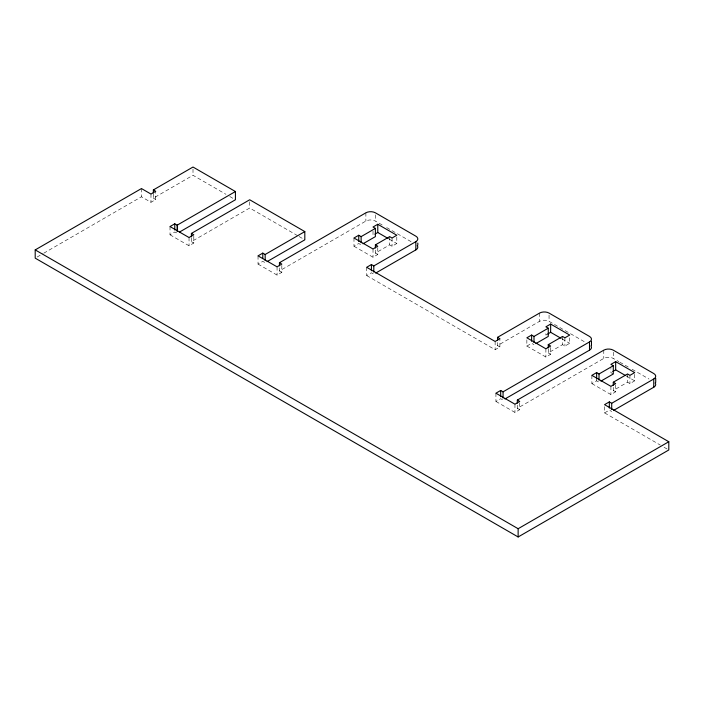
<?xml version="1.0" encoding="UTF-8"?>
<svg xmlns="http://www.w3.org/2000/svg" width="704" height="704" viewBox="0 0 704 704"><rect width="100%" height="100%" fill="white"/><g stroke="black" fill="none" stroke-linecap="round" stroke-linejoin="round"><path stroke-width="0.53" stroke-dasharray="3.52 2.64" d="M37.101 257.048L42.794 253.766M43.736 253.211L141.46 196.794L150.973 202.286L155.734 199.54L155.734 191.303M153.358 194.049L153.358 198.167L193.002 175.278L226.002 194.33M170.007 226.556L170.007 234.793L174.768 232.047L177.487 233.226M191.418 237.547L191.418 241.666L249.7 208.014L298.162 235.99M170.007 234.793L189.042 245.784L193.802 243.038L193.802 234.793M258.034 255.86L258.034 264.097L262.786 261.351L265.17 262.724M279.444 267.872L279.444 270.961L365.878 221.065A6.732 3.881 0 0 1 375.39 221.065L382.914 225.403M258.034 264.097L277.059 275.088L281.82 272.334L281.82 264.097M353.98 238.005L353.98 246.242L358.741 243.496L361.117 244.869M375.39 250.017L375.39 253.106L389.664 244.869L392.049 246.242L396.801 243.496L396.801 235.25M353.98 246.242L373.014 257.233L377.775 254.478L377.775 246.242M366.67 267.3L366.67 275.546L371.43 272.8L373.806 274.173M497.517 342.496L497.517 345.594L539.546 321.323A6.732 3.881 0 0 1 549.058 321.323L585.737 342.505M366.67 275.546L495.132 349.712L499.893 346.966L499.893 338.721M526.856 339.865L526.856 346.051L531.617 343.306L533.993 344.678M547.791 333.96L545.89 335.06L545.89 331.971M548.266 348.797L548.266 352.915L562.54 344.678L564.916 346.051L569.677 343.306L569.677 335.06M526.856 346.051L545.89 357.034L550.642 354.288L550.642 346.051M495.924 393.202L495.924 401.447L500.685 398.702L503.061 400.074M517.334 405.222L517.334 408.311L603.777 358.406A6.732 3.881 0 0 1 613.29 358.406L618.93 361.671M495.924 401.447L514.958 412.43L519.719 409.684L519.719 401.447M591.879 375.346L591.879 383.592L596.64 380.846L599.016 382.219M613.29 387.367L613.29 390.456L627.563 382.219L629.939 383.592L634.7 380.846L634.7 372.601M591.879 383.592L610.914 394.574L615.666 391.829L615.666 383.592M604.569 406.71L604.569 412.887L609.33 410.142L611.706 411.514M386.681 227.577L412.078 242.238M619.872 362.208L628.338 367.101M632.104 369.266L649.026 379.042M389.189 239.096L396.801 243.496M562.065 338.906L569.677 343.306M626.138 375.901L634.7 380.846M613.29 373.974L610.914 372.601L610.914 368.482M375.39 253.106L377.775 254.478M548.266 352.915L550.642 354.288M613.29 390.456L615.666 391.829M497.517 345.594L499.893 346.966M229.777 196.504L235.426 199.769M299.112 236.544L304.814 239.835M604.569 412.887L660.299 445.069M664.074 447.251L668.8 449.979M153.358 198.167L155.734 199.54M279.444 270.961L281.82 272.334M517.334 408.311L519.719 409.684M191.418 241.666L193.802 243.038M629.939 375.346L629.939 383.592M627.563 373.974L627.563 382.219M613.29 352.229L613.29 358.406M610.914 386.338L610.914 394.574M603.777 350.17L603.777 358.406M596.64 378.787L596.64 380.846M564.916 337.806L564.916 346.051M562.54 336.433L562.54 344.678M549.058 315.146L549.058 321.323M545.89 348.797L545.89 357.034M539.546 313.086L539.546 321.323M514.958 404.193L514.958 412.43M495.132 341.466L495.132 349.712M392.049 238.005L392.049 246.242M389.664 236.623L389.664 244.869M375.39 214.878L375.39 221.065M373.014 231.132L373.014 235.25M373.014 248.987L373.014 257.233M365.878 212.819L365.878 221.065M277.059 266.842L277.059 275.088M249.7 201.828L249.7 208.014M193.002 169.101L193.002 175.278M189.042 237.538L189.042 245.784M150.973 194.049L150.973 202.286M141.46 188.558L141.46 196.794"/><path stroke-width="1.06" d="M517.334 403.163L517.334 400.074L603.777 350.17A6.732 3.881 0 0 1 613.29 350.17L653.734 373.516A6.732 3.881 0 0 1 653.734 379.016L611.706 403.278L609.33 401.905L604.569 404.65L668.8 441.734L668.8 449.979L518.135 536.967L35.2 258.148L35.2 249.902L141.46 188.558L150.973 194.049L155.734 191.303L153.358 189.93L153.358 193.019M153.358 189.93L193.002 167.033L235.426 191.532L235.426 199.769L179.388 232.126M235.426 191.532L177.144 225.183L174.768 223.81L170.007 226.556L189.042 237.538L193.802 234.793L191.418 233.42L191.418 236.509M191.418 233.42L249.7 199.769L304.814 231.59L304.814 239.835L267.054 261.633M304.814 231.59L265.17 254.478L262.786 253.106L258.034 255.86L277.059 266.842L281.82 264.097L279.444 262.724L279.444 265.813M279.444 262.724L365.878 212.819A6.732 3.881 0 0 1 375.39 212.819L415.835 236.166A6.732 3.881 0 0 1 415.835 241.666L415.835 249.902L375.672 273.09M363.026 243.769L375.39 236.623L375.39 228.386L361.117 236.623L358.741 235.25L353.98 238.005L373.014 248.987L377.775 246.242L375.39 244.869L375.39 247.958M375.39 244.869L389.664 236.623L392.049 238.005L396.801 235.25L377.775 224.268L373.014 227.014L375.39 228.386M374.915 234.159L377.775 232.505L388.238 238.55M415.835 241.666L373.806 265.927L371.43 264.554L366.67 267.3L495.132 341.466L499.893 338.721L497.517 337.348L497.517 340.437M497.517 337.348L539.546 313.086A6.732 3.881 0 0 1 549.058 313.086L589.503 336.433A6.732 3.881 0 0 1 589.503 341.924L589.503 350.17L504.962 398.974M535.894 343.578L548.266 336.433L548.266 328.196L533.993 336.433L531.617 335.06L526.856 337.806L545.89 348.797L550.642 346.051L548.266 344.678L548.266 347.767M548.266 344.678L562.54 336.433L564.916 337.806L569.677 335.06L550.642 324.069L545.89 326.823L548.266 328.196M547.791 333.96L550.642 332.314L561.114 338.36M589.503 341.924L503.061 391.829L500.685 390.456L495.924 393.202L514.958 404.193L519.719 401.447L517.334 400.074M600.917 381.119L613.29 373.974L613.29 365.737L599.016 373.974L596.64 372.601L591.879 375.346L610.914 386.338L615.666 383.592L613.29 382.219L613.29 385.308M613.29 382.219L627.563 373.974L629.939 375.346L634.7 372.601L615.666 361.618L610.914 364.364L613.29 365.737M612.814 371.501L615.666 369.855L625.187 375.346M613.571 410.441L653.734 387.253A6.732 3.881 0 0 0 655.151 382.967M35.2 249.902L518.135 528.722L668.8 441.734M655.706 378.33L655.706 382.448M653.734 379.016L653.734 387.253M615.666 361.618L615.666 369.855M611.706 403.278L611.706 409.455M609.33 401.905L609.33 408.082M599.016 373.974L599.016 380.16M596.64 372.601L596.64 378.787M591.474 341.238L591.474 345.365M550.642 324.069L550.642 332.314M533.993 336.433L533.993 342.61M531.617 335.06L531.617 341.238M518.135 528.722L518.135 536.967M503.061 391.829L503.061 398.015M500.685 390.456L500.685 396.642M417.806 243.038L417.806 245.098M377.775 224.268L377.775 232.505M373.806 265.927L373.806 272.105M371.43 264.554L371.43 270.732M361.117 236.623L361.117 242.81M358.741 235.25L358.741 241.437M265.17 254.478L265.17 260.665M262.786 253.106L262.786 258.262M177.487 224.99L177.487 231.167M177.144 225.183L177.144 231.361M174.768 223.81L174.768 229.988M590.92 345.875A6.732 3.881 0 0 1 589.503 350.17M417.252 245.617A6.732 3.881 0 0 1 415.835 249.902"/></g></svg>
